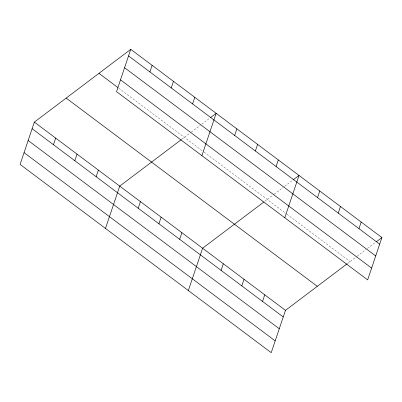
<?xml version="1.0" encoding="UTF-8"?>
<svg xmlns="http://www.w3.org/2000/svg" width="402" height="402" viewBox="0 0 402 402"><rect width="100%" height="100%" fill="white"/><g stroke="black" fill="none" stroke-linecap="round" stroke-linejoin="round"><path stroke-width="0.3" stroke-dasharray="2.01 1.51" d="M181.85 139.223L190.799 132.469M191.297 132.092L200.246 125.339M201.739 124.213L209.693 118.208M264.722 201.342L273.672 194.588M274.169 194.216L283.119 187.458M284.611 186.332L292.566 180.327M347.594 263.466L356.544 256.707M357.041 256.335L365.991 249.577M367.478 248.451L375.935 242.074M118.806 88.229L203.573 151.77M204.065 152.137L286.445 213.889M286.938 214.261L350.077 261.586"/><path stroke-width="0.6" d="M130.771 49.325L116.53 91.646L367.659 279.887L381.9 237.567L130.771 49.325L34.341 122.113L20.1 164.433L271.229 352.675L285.47 310.354L347.097 263.838M53.466 144.72L55.687 138.112M74.812 160.72L77.033 154.112M96.158 176.719L98.379 170.111M149.896 71.933L152.117 65.325M105.485 228.431L119.726 186.116L181.352 139.6M171.242 87.932L173.463 81.33M138.218 208.251L140.444 201.643M192.588 103.932L194.809 97.329M158.936 223.778L161.162 217.175M201.915 155.649L216.155 113.329L210.688 117.459M179.654 239.311L181.88 232.703M234.652 135.464L236.873 128.861M188.357 290.556L202.598 248.235L263.727 202.095M255.37 150.996L257.592 144.388M221.09 270.37L223.316 263.767M276.089 166.523L278.31 159.921M241.808 285.902L244.034 279.295M284.787 217.768L299.028 175.448L293.063 179.95M262.526 301.43L264.752 294.827M317.525 197.583L319.746 190.98M338.243 213.115L340.464 206.507M358.961 228.643L361.182 222.04M376.433 241.697L381.9 237.567M128.55 55.933L379.679 244.175M124.585 67.717L375.709 255.958M120.499 79.857L371.624 268.104M98.952 73.345L117.816 87.485M66.164 98.093L317.294 286.335M34.341 122.113L285.47 310.354M32.12 128.715L283.244 316.962M28.155 140.504L279.279 328.746M24.065 152.644L275.194 340.891"/></g></svg>
